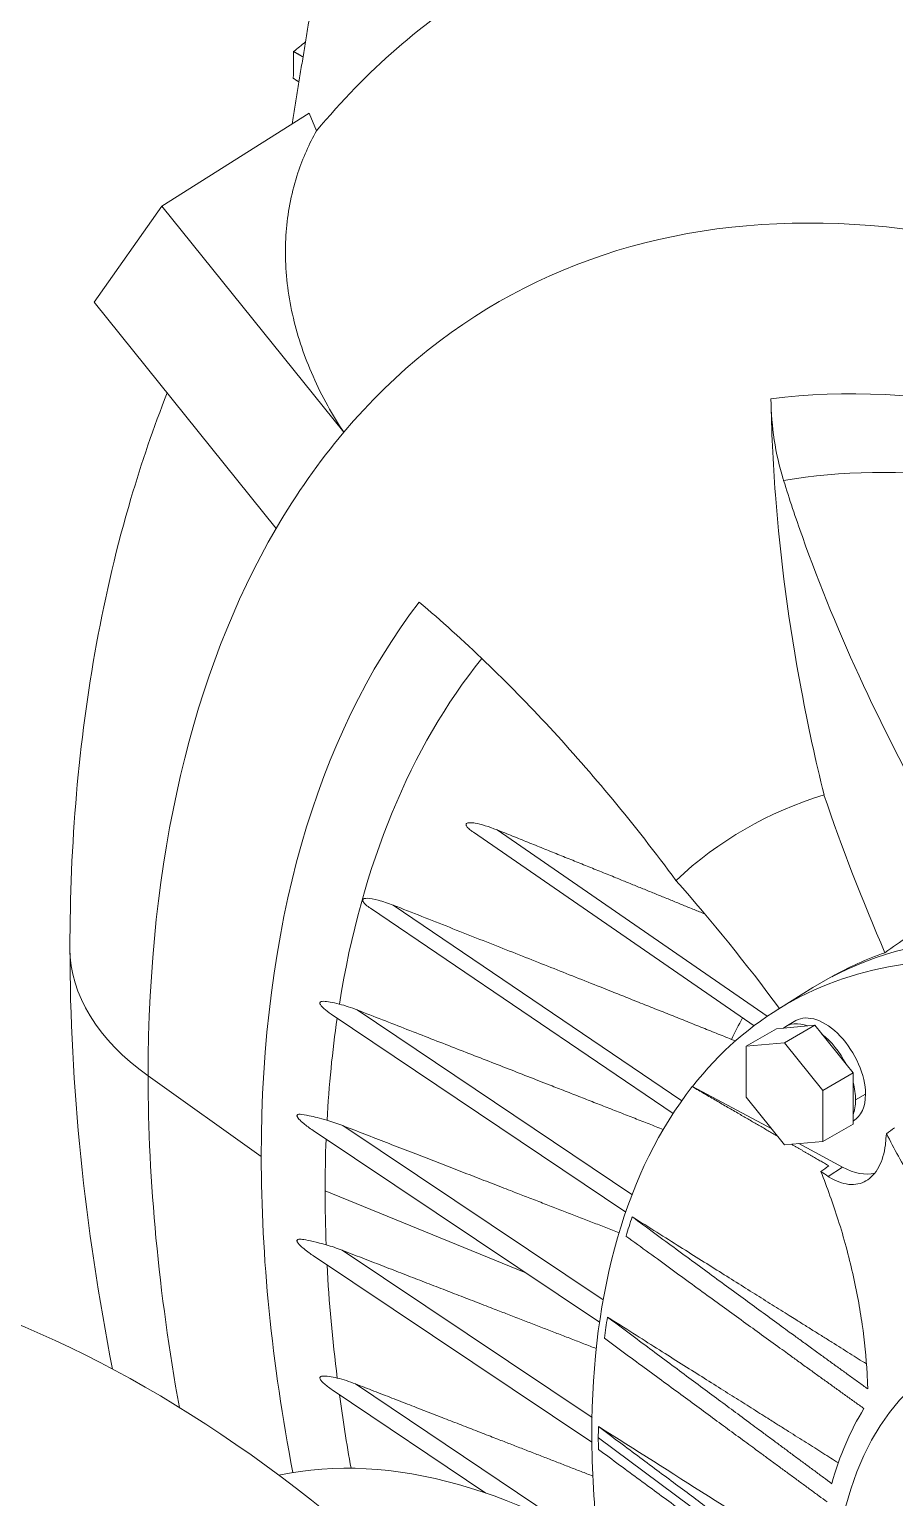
# Model space of a CAD drawing. Header units: millimetres. Extents: x -2122 to 22797, y 3569 to 89276.
# Drawn here: x 10057.3 to 10192.9, y 80434.2 to 80664.3 of the extents above; entities that cross this region are included whole.
import ezdxf

# ---------------------------------------------------------------- set-up
doc = ezdxf.new("R2010")
doc.units = ezdxf.units.MM
doc.header["$LTSCALE"] = 20
doc.layers.add('IA-TRAZ', color=8, linetype='Continuous', lineweight=5)

# ---------------------------------------------------------------- blocks, each defined once
blk = doc.blocks.new('A$C6cb7b9ed')
at = {"color": 0, "linetype": 'Continuous', "lineweight": 0, "extrusion": (2.77556e-16, 0.816497, 0.57735)}
for p, q in [((1631.39, 4684.74), (1608.32, 4670.2)), ((1631.39, 4684.74), (1632.55, 4681.98)), ((1597.71, 4655.11), (1608.32, 4670.2)), ((1608.32, 4670.2), (1636.82, 4634.74)), ((1626.22, 4619.65), (1597.71, 4655.11)), ((1660.83, 4572.43), (1703.17, 4543.21)), ((1657.12, 4572.06), (1701.1, 4541.72)), ((1640.99, 4560.14), (1688.41, 4527.96)), ((1644.56, 4560.63), (1689.77, 4529.95)), ((1704.82, 4544.28), (1710.34, 4547.7)), ((1634.86, 4543.54), (1680.99, 4512.53)), ((1638.93, 4544.2), (1681.98, 4515.26)), ((1706.09, 4541.63), (1707.65, 4542.53)), ((1699.87, 4538.54), (1704.61, 4541.27)), ((1704.61, 4541.27), (1705.71, 4541.37)), ((1705.71, 4541.37), (1709.51, 4541.71)), ((1705.88, 4539.07), (1710.62, 4541.81)), ((1709.51, 4541.71), (1710.62, 4541.81)), ((1710.62, 4541.81), (1711.72, 4540.44)), ((1711.72, 4540.44), (1715.53, 4535.7)), ((1699.87, 4538.54), (1705.88, 4539.07)), ((1699.87, 4530.52), (1699.87, 4538.54)), ((1705.88, 4539.07), (1711.89, 4531.6)), ((1715.53, 4535.7), (1716.63, 4534.33)), ((1623.88, 4521.24), (1606.17, 4533.87)), ((1711.89, 4531.6), (1716.63, 4534.33)), ((1716.63, 4534.33), (1716.63, 4532.86)), ((1691.43, 4532.18), (1691.47, 4532.21)), ((1691.47, 4532.21), (1703.87, 4525.55)), ((1711.89, 4531.6), (1711.89, 4523.58)), ((1716.63, 4532.86), (1716.63, 4527.79)), ((1717.02, 4530.1), (1718.57, 4531)), ((1705.88, 4523.05), (1699.87, 4530.52)), ((1716.63, 4527.79), (1716.63, 4526.32)), ((1716.63, 4526.81), (1716.7, 4526.86)), ((1632.02, 4525.3), (1676.89, 4495.26)), ((1636.65, 4526.08), (1677.45, 4498.76)), ((1711.89, 4523.58), (1716.63, 4526.32)), ((1711.89, 4523.58), (1705.88, 4523.05)), ((1708.15, 4523.25), (1714.99, 4519.57)), ((1714.99, 4519.57), (1712.73, 4518.12)), ((1665.32, 4503.01), (1633.88, 4515.84)), ((1636.55, 4506.55), (1675.72, 4480.33)), ((1632.08, 4505.66), (1675.7, 4476.46)), ((1638.67, 4485.59), (1673.8, 4461.97)), ((1635.02, 4484.65), (1659.09, 4468.47)), ((1713.52, 4449.81), (1676.71, 4477.13))]:
    blk.add_line(p, q, dxfattribs=at)
at = {"color": 0, "linetype": 'Continuous', "lineweight": 0}
for centre, major_axis, ratio, start_param, end_param in [((1831.12, 4447.48), (-157.05, 272.02), 0.57735, -1.341538, -0.229258), ((1816.05, 4438.78), (-154.6, 267.77), 0.57735, 0.014662, 0.210559), ((1793.46, 4425.74), (-132.44, 229.39), 0.57735, -0.730455, 0.205138), ((1791.38, 4424.54), (-118.44, 205.14), 0.57735, -0.718798, -0.234871), ((1793.46, 4425.74), (-132.44, 229.39), 0.57735, 0.205138, 0.318461), ((1791.7, 4424.72), (-111.59, 193.28), 0.57735, -0.616674, -0.209413), ((1793.46, 4425.74), (-132.44, 229.39), 0.57735, 0.318461, 0.785398), ((1791.38, 4424.54), (-118.44, 205.14), 0.57735, 0.234871, 0.785398), ((1791.7, 4424.72), (-111.59, 193.28), 0.57735, 0.219952, 0.616804), ((1786.71, 4421.84), (-87.01, 150.71), 0.57735, -0.133683, 0.133683), ((1839.06, 4575.96), (99.87, -172.98), 0.57735, -1.903199, -1.767277), ((1627.06, 4453.57), (-99.87, 172.98), 0.57735, -1.370766, -1.238393), ((1785.29, 4421.02), (-73.6, 127.49), 0.57735, -2.288212, 0.018517), ((1726.15, 4440.41), (1226.81, 875.33), 0.062712, 1.523891, 1.529772), ((1791.7, 4424.72), (111.59, -193.28), 0.57735, -2.511495, -2.417996), ((1799.68, 4429.33), (-78.74, 136.38), 0.57735, 0.33756, 0.374801), ((1793.46, 4425.74), (132.44, -229.39), 0.57735, -2.356194, -2.126903), ((1779.64, 4417.76), (-73.5, 127.31), 0.57735, 0.227921, 0.785398), ((3163.25, 5294), (-1057.98, -1895.58), 0.52587, -0.885381, -0.884548), ((1566.01, 9182.9), (2959.26, 5302.1), 0.52587, -2.288104, -2.287791), ((1791.7, 4424.72), (111.59, -193.28), 0.57735, -2.401229, -2.356194), ((1791.38, 4424.54), (118.44, -205.14), 0.57735, -2.356194, -2.112374), ((1714.67, 4530.36), (6.5, -11.26), 0.57735, -0.750492, -0.161986), ((1791.7, 4424.72), (111.59, -193.28), 0.57735, -2.356194, -2.310375), ((1779.59, 4417.73), (72.75, -126.01), 0.57735, -2.679275, -2.647624), ((1791.7, 4424.72), (111.59, -193.28), 0.57735, -2.293563, -2.200651), ((1779.59, 4417.73), (72.75, -126.01), 0.57735, -2.523257, -2.492738), ((1774.33, 4414.7), (-43, 74.48), 0.57735, -2.356194, 0.785398), ((1791.7, 4424.72), (111.59, -193.28), 0.57735, -2.187287, -2.128602), ((1774.7, 4414.91), (-45.05, 78.02), 0.57735, 0.300576, 0.515588), ((1779.59, 4417.73), (72.75, -126.01), 0.57735, -2.371279, -2.356194), ((1779.64, 4417.76), (73.5, -127.31), 0.57735, -2.356194, -2.215463), ((1779.59, 4417.73), (72.75, -126.01), 0.57735, -2.356194, -2.34111)]:
    blk.add_ellipse(centre, major_axis=major_axis, ratio=ratio, start_param=start_param, end_param=end_param, dxfattribs=at)
at = {"color": 0, "linetype": 'Continuous', "lineweight": 0, "extrusion": (1.90765e-17, 1.11022e-16, -1)}
blk.add_ellipse((1648.91, 4553.86), major_axis=(-55, 0), ratio=0.57735, start_param=-0.680678, end_param=0, dxfattribs=at)
at = {"color": 0, "linetype": 'Continuous', "lineweight": 0, "extrusion": (1.53385e-16, 3.44952e-16, -1)}
blk.add_ellipse((1786.71, 4421.84), major_axis=(-73.59, 127.46), ratio=0.57735, start_param=0.002594, end_param=0.109648, dxfattribs=at)
at = {"color": 0, "linetype": 'Continuous', "lineweight": 0, "extrusion": (6.09555e-17, 2.27489e-16, -1)}
blk.add_ellipse((1779.67, 4417.78), major_axis=(-73.5, 127.31), ratio=0.57735, start_param=-0.227906, end_param=0.227906, dxfattribs=at)
at = {"color": 0, "linetype": 'Continuous', "lineweight": 0, "extrusion": (1.65999e-17, 1.37781e-16, -1)}
blk.add_ellipse((1712.17, 4534.69), major_axis=(-4.52, 7.84), ratio=0.57735, start_param=0, end_param=2.356194, dxfattribs=at)
at = {"color": 0, "linetype": 'Continuous', "lineweight": 0, "extrusion": (2.53252e-16, 3.38511e-16, -1)}
blk.add_ellipse((1710.62, 4533.79), major_axis=(-4.53, 7.84), ratio=0.57735, start_param=-0.088627, end_param=0.612225, dxfattribs=at)
at = {"color": 0, "linetype": 'Continuous', "lineweight": 0, "extrusion": (3.31999e-17, 2.75563e-16, -1)}
blk.add_ellipse((1710.62, 4533.79), major_axis=(4.52, -7.84), ratio=0.57735, start_param=-2.183022, end_param=-1.48217, dxfattribs=at)
at = {"color": 0, "linetype": 'Continuous', "lineweight": 0, "extrusion": (2.88444e-16, 1.66533e-16, -1)}
blk.add_ellipse((1710.62, 4533.79), major_axis=(4.52, -7.84), ratio=0.57735, start_param=-1.135824, end_param=-0.785398, dxfattribs=at)
at = {"color": 0, "linetype": 'Continuous', "lineweight": 0, "extrusion": (4.0637e-17, 1.51659e-16, -1)}
blk.add_ellipse((1712.17, 4534.69), major_axis=(4.52, -7.84), ratio=0.57735, start_param=-0.785398, end_param=0, dxfattribs=at)
at = {"color": 0, "linetype": 'Continuous', "lineweight": 0, "extrusion": (2.5697e-16, 2.76559e-16, -1)}
blk.add_ellipse((1710.62, 4533.79), major_axis=(4.52, -7.84), ratio=0.57735, start_param=-0.785398, end_param=-0.434972, dxfattribs=at)
at = {"color": 0, "linetype": 'Continuous', "lineweight": 0, "extrusion": (-5.38834e-18, -1.11756e-16, -1)}
blk.add_ellipse((-2888.8, 6610.91), major_axis=(-6054.41, -462.1), ratio=0.586302, start_param=-2.388286, end_param=-2.387973, dxfattribs=at)
at = {"color": 0, "linetype": 'Continuous', "lineweight": 0, "extrusion": (8.03311e-17, -4.95413e-17, -1)}
blk.add_ellipse((3377.35, 5417.61), major_axis=(-2164.54, -165.21), ratio=0.586302, start_param=-0.649937, end_param=-0.649103, dxfattribs=at)
at = {"color": 0, "linetype": 'Continuous', "lineweight": 0, "extrusion": (6.4674e-17, 1.65537e-16, -1)}
blk.add_ellipse((1606.02, 4317.52), major_axis=(-102.5, 177.54), ratio=0.57735, start_param=0, end_param=3.141593, dxfattribs=at)
at = {"color": 0, "linetype": 'Continuous', "lineweight": 0, "extrusion": (1.60822e-16, 2.21048e-16, -1)}
blk.add_ellipse((1676.73, 4358.35), major_axis=(-62.46, 108.18), ratio=0.57735, start_param=0.182797, end_param=2.958796, dxfattribs=at)
at = {"color": 0, "linetype": 'Continuous', "lineweight": 0}
for points, weights in [([(1636.6, 4729.09), (1632.17, 4704.85), (1628.75, 4683.08)], [1.02497672409, 1.01964281137, 1.00777640996]), ([(1630.43, 4693.56), (1629.7, 4693.98), (1628.96, 4694.41)], [1.04339833376, 1.04119385657, 1.03898421094]), ([(1628.91, 4690.22), (1629.35, 4689.93), (1629.79, 4689.64)], [1.04517721408, 1.04664173143, 1.04810468856]), ([(1693.39, 4559.25), (1678.68, 4565.27), (1660.83, 4572.43)], [1.01538320517, 1.02225616673, 1.01779204941]), ([(1697.58, 4539.6), (1675.4, 4548.49), (1644.56, 4560.63)], [1.00606437703, 1.02700911858, 1.01763858532]), ([(1686.88, 4525.47), (1666.46, 4533.48), (1638.93, 4544.2)], [1.0094778733, 1.02443583745, 1.01587415418]), ([(1704.76, 4524.44), (1698.46, 4528.09), (1691.43, 4532.18)], [1.17391793317, 1.13544569538, 1.09279132324]), ([(1679.95, 4509.3), (1661.2, 4516.57), (1636.65, 4526.08)], [1.01160080028, 1.02253324842, 1.0148957811]), ([(1712.81, 4519.79), (1709.97, 4521.42), (1707, 4523.15)], [1.22573041279, 1.20749873068, 1.18816677284]), ([(1682.03, 4511.78), (1704.58, 4495.16), (1718.92, 4484.82)], [1.0097875089, 1.05148570206, 1.02703000675]), ([(1718.73, 4488.73), (1704.14, 4497.86), (1682.03, 4511.78)], [1.51125842652, 1.33403999428, 1.11827913426]), ([(1718.33, 4481.73), (1703.98, 4492.02), (1681.04, 4508.76)], [1.02398670599, 1.05088089907, 1.00948827975]), ([(1636.55, 4506.55), (1658.91, 4497.9), (1676.38, 4491.14)], [1.01479547836, 1.02172482759, 1.01323226202]), ([(1678.14, 4496.06), (1699.83, 4479.92), (1713.3, 4469.96)], [1.00866391237, 1.04530876691, 1.02057939411]), ([(1678.14, 4496.06), (1700.19, 4482.13), (1714.32, 4473.22)], [1.13361338927, 1.39914581826, 1.64007028446]), ([(1712.58, 4467.09), (1699.21, 4476.89), (1677.66, 4492.75)], [1.02015476917, 1.04456733464, 1.00854929074]), ([(1638.67, 4485.59), (1659.36, 4477.56), (1675.85, 4471.15)], [1.01557219492, 1.02193607103, 1.01495851131]), ([(1676.72, 4478.92), (1697.9, 4463.11), (1711.01, 4453.32)], [1.00831758383, 1.04305197647, 1.01927741037]), ([(1711.01, 4450.03), (1697.9, 4459.71), (1676.72, 4475.33)], [1.01927740831, 1.04305197205, 1.00831758305])]:
    blk.add_rational_spline(points, weights, degree=2, dxfattribs=at)
for points in [[(1628.91, 4690.22), (1628.93, 4691.62), (1628.94, 4693.01), (1628.96, 4694.41)], [(1628.96, 4694.41), (1629.58, 4694.91), (1630.2, 4695.42), (1630.82, 4695.93)], [(1593.91, 4553.86), (1593.91, 4532.35), (1596.22, 4510.24), (1600.58, 4487.93)], [(1698.18, 4539.34), (1697.99, 4539.43), (1697.79, 4539.51), (1697.58, 4539.6)], [(1676.72, 4478.92), (1688.2, 4471.65), (1699.69, 4464.39), (1711.17, 4457.12)]]:
    blk.add_open_spline(points, degree=3, dxfattribs=at)
for points, knots in [([(1632.55, 4681.98), (1631.41, 4679.98), (1630.4, 4677.74), (1628.68, 4672.54), (1628.09, 4669.52), (1627.59, 4663.84), (1627.63, 4660.66), (1628.45, 4654.23), (1629.23, 4650.99), (1631.22, 4645.12), (1632.6, 4641.94), (1635.09, 4637.46), (1635.94, 4636.08), (1636.82, 4634.74)], [2.219842, 2.219842, 2.219842, 2.219842, 3.054057, 3.054057, 4.07196, 4.07196, 5.090509, 5.090509, 6.109058, 6.109058, 7.129108, 7.129108, 7.594883, 7.594883, 7.594883, 7.594883]), ([(1609.14, 4640.9), (1607.01, 4635.49), (1605.13, 4629.98), (1601.28, 4616.94), (1599.49, 4609.34), (1596.66, 4593.89), (1595.62, 4586.03), (1594.24, 4570.09), (1593.91, 4562.02), (1593.91, 4553.86)], [5.9284899, 5.9284899, 5.9284899, 5.9284899, 5.9997757, 5.9997757, 6.0942456, 6.0942456, 6.1887154, 6.1887154, 6.2831853, 6.2831853, 6.2831853, 6.2831853]), ([(1712.07, 4577.91), (1710.74, 4583.35), (1709.56, 4588.82), (1706.57, 4604.67), (1705.21, 4615), (1704.06, 4630.07), (1703.83, 4635.08), (1703.76, 4639.96)], [-98.863434, -98.863434, -98.863434, -98.863434, -97.256079, -97.256079, -94.177494, -94.177494, -92.591386, -92.591386, -92.591386, -92.591386]), ([(1703.76, 4639.96), (1703.82, 4635.6), (1704.45, 4631.37), (1705.69, 4627.33), (1705.72, 4627.25), (1705.74, 4627.18)], [-25.062911, -25.062911, -25.062911, -25.062911, -23.599816, -23.599816, -23.570835, -23.570835, -23.570835, -23.570835]), ([(1705.74, 4627.18), (1706.64, 4624.29), (1707.62, 4621.36), (1711.38, 4610.79), (1714.6, 4602.95), (1721.76, 4587.54), (1725.68, 4579.97), (1729.89, 4572.57)], [-12.711484, -12.711484, -12.711484, -12.711484, -11.683762, -11.683762, -9.056742, -9.056742, -6.540712, -6.540712, -6.540712, -6.540712]), ([(1648.63, 4608.13), (1652.08, 4605.21), (1655.56, 4602.07), (1665.78, 4592.24), (1672.49, 4585), (1682.34, 4573.1), (1685.65, 4568.87), (1688.87, 4564.51)], [-16.425572, -16.425572, -16.425572, -16.425572, -14.839465, -14.839465, -11.76088, -11.76088, -10.153525, -10.153525, -10.153525, -10.153525]), ([(1660.83, 4572.43), (1659.54, 4572.94), (1658.32, 4573.32), (1657.14, 4573.52), (1656.75, 4573.58), (1656.33, 4573.53), (1656.22, 4573.51), (1656.09, 4573.44), (1656.05, 4573.41), (1656, 4573.33), (1656, 4573.29), (1655.99, 4573.22), (1656, 4573.18), (1656.03, 4573.08), (1656.06, 4573.03), (1656.14, 4572.9), (1656.21, 4572.82), (1656.44, 4572.59), (1656.63, 4572.42), (1656.91, 4572.21), (1657.01, 4572.14), (1657.12, 4572.06)], [-1.549919, -1.549919, -1.549919, -1.549919, -0.971197, -0.971197, -0.793161, -0.793161, -0.731802, -0.731802, -0.698645, -0.698645, -0.67686, -0.67686, -0.6574, -0.6574, -0.633993, -0.633993, -0.594334, -0.594334, -0.503077, -0.503077, -0.450592, -0.450592, -0.450592, -0.450592]), ([(1644.56, 4560.63), (1643.79, 4560.93), (1642.97, 4561.21), (1641.52, 4561.59), (1640.94, 4561.69), (1640.35, 4561.71), (1640.17, 4561.7), (1639.96, 4561.63), (1639.9, 4561.6), (1639.82, 4561.53), (1639.8, 4561.5), (1639.78, 4561.42), (1639.78, 4561.38), (1639.79, 4561.3), (1639.81, 4561.25), (1639.86, 4561.14), (1639.9, 4561.08), (1640.04, 4560.91), (1640.15, 4560.8), (1640.49, 4560.49), (1640.75, 4560.3), (1640.99, 4560.14)], [-1.2042893, -1.2042893, -1.2042893, -1.2042893, -0.9920471, -0.9920471, -0.8001138, -0.8001138, -0.7228067, -0.7228067, -0.6893361, -0.6893361, -0.667435, -0.667435, -0.6504786, -0.6504786, -0.6331614, -0.6331614, -0.6081065, -0.6081065, -0.5581762, -0.5581762, -0.4533762, -0.4533762, -0.4533762, -0.4533762]), ([(1636.12, 4545.12), (1635.09, 4545.38), (1634.2, 4545.55), (1633.51, 4545.56), (1633.37, 4545.54), (1633.21, 4545.49), (1633.16, 4545.46), (1633.1, 4545.4), (1633.09, 4545.38), (1633.07, 4545.31), (1633.07, 4545.28), (1633.08, 4545.2), (1633.09, 4545.17), (1633.14, 4545.07), (1633.17, 4545.01), (1633.29, 4544.84), (1633.4, 4544.72), (1633.75, 4544.36), (1634.11, 4544.07), (1634.64, 4543.7), (1634.75, 4543.62), (1634.86, 4543.54)], [0.000001, 0.000001, 0.000001, 0.000001, 0.385459, 0.385459, 0.4897626, 0.4897626, 0.5351782, 0.5351782, 0.5648758, 0.5648758, 0.5883452, 0.5883452, 0.6129598, 0.6129598, 0.6505942, 0.6505942, 0.7318918, 0.7318918, 0.9416009, 0.9416009, 0.9958829, 0.9958829, 0.9958829, 0.9958829]), ([(1638.93, 4544.2), (1638.46, 4544.38), (1637.99, 4544.56), (1637.05, 4544.86), (1636.58, 4545.01), (1636.12, 4545.12)], [-0.3446529, -0.3446529, -0.3446529, -0.3446529, -0.1721189, -0.1721189, -0.000001, -0.000001, -0.000001, -0.000001]), ([(1634.18, 4526.92), (1633.1, 4527.23), (1632.15, 4527.47), (1630.82, 4527.76), (1630.32, 4527.85), (1629.85, 4527.86), (1629.73, 4527.85), (1629.6, 4527.8), (1629.56, 4527.78), (1629.52, 4527.73), (1629.5, 4527.71), (1629.49, 4527.66), (1629.48, 4527.64), (1629.49, 4527.58), (1629.5, 4527.54), (1629.53, 4527.47), (1629.55, 4527.42), (1629.64, 4527.29), (1629.71, 4527.19), (1630.01, 4526.86), (1630.31, 4526.59), (1630.94, 4526.06), (1631.44, 4525.69), (1632.02, 4525.3)], [0.000001, 0.000001, 0.000001, 0.000001, 0.399824, 0.399824, 0.710501, 0.710501, 0.823837, 0.823837, 0.872543, 0.872543, 0.900967, 0.900967, 0.925929, 0.925929, 0.951281, 0.951281, 0.988697, 0.988697, 1.063864, 1.063864, 1.275185, 1.275185, 1.613525, 1.613525, 1.613525, 1.613525]), ([(1636.65, 4526.08), (1636.24, 4526.24), (1635.82, 4526.39), (1635, 4526.67), (1634.59, 4526.8), (1634.18, 4526.92)], [-0.3020572, -0.3020572, -0.3020572, -0.3020572, -0.1509579, -0.1509579, -0.000001, -0.000001, -0.000001, -0.000001]), ([(1721.86, 4524.82), (1723.05, 4522.45), (1724.34, 4520.1), (1727.2, 4515.39), (1728.78, 4513.05), (1732.02, 4508.69), (1733.69, 4506.68), (1736.97, 4503.08), (1738.72, 4501.35), (1741.12, 4499.25), (1741.7, 4498.77), (1742.28, 4498.3)], [0.881389, 0.881389, 0.881389, 0.881389, 1.63643, 1.63643, 2.454645, 2.454645, 3.27286, 3.27286, 4.082567, 4.082567, 4.333092, 4.333092, 4.333092, 4.333092]), ([(1721.7, 4523.3), (1721.7, 4523.23), (1721.69, 4523.15), (1721.53, 4521.8), (1721.18, 4520.58), (1720.13, 4518.61), (1719.42, 4517.87), (1717.88, 4516.98), (1716.95, 4516.77), (1714.94, 4516.98), (1713.88, 4517.39), (1712.84, 4518.04), (1712.78, 4518.08), (1712.73, 4518.12)], [-2.798379, -2.798379, -2.798379, -2.798379, -2.771358, -2.771358, -2.310356, -2.310356, -1.849353, -1.849353, -1.38835, -1.38835, -0.927348, -0.927348, -0.900327, -0.900327, -0.900327, -0.900327]), ([(1718.92, 4484.82), (1718.9, 4485.61), (1718.87, 4486.4), (1718.68, 4489.77), (1718.42, 4492.37), (1717.69, 4497.44), (1717.2, 4500.13), (1715.95, 4505.64), (1715.19, 4508.46), (1713.49, 4513.83), (1712.57, 4516.39), (1711.57, 4518.88)], [8.690281, 8.690281, 8.690281, 8.690281, 8.940806, 8.940806, 9.750513, 9.750513, 10.568728, 10.568728, 11.386943, 11.386943, 12.141984, 12.141984, 12.141984, 12.141984]), ([(1632.08, 4505.66), (1631.84, 4505.82), (1631.62, 4505.98), (1630.82, 4506.56), (1630.32, 4506.97), (1629.85, 4507.44), (1629.73, 4507.58), (1629.6, 4507.76), (1629.56, 4507.82), (1629.52, 4507.91), (1629.5, 4507.95), (1629.49, 4508.01), (1629.48, 4508.04), (1629.49, 4508.1), (1629.5, 4508.12), (1629.53, 4508.17), (1629.55, 4508.19), (1629.64, 4508.24), (1629.71, 4508.25), (1630.01, 4508.29), (1630.31, 4508.25), (1631.33, 4508.1), (1632.58, 4507.81), (1634.05, 4507.39)], [0.287192, 0.287192, 0.287192, 0.287192, 0.399824, 0.399824, 0.710501, 0.710501, 0.823837, 0.823837, 0.872543, 0.872543, 0.900967, 0.900967, 0.925929, 0.925929, 0.951281, 0.951281, 0.988697, 0.988697, 1.063864, 1.063864, 1.275185, 1.275185, 1.958403, 1.958403, 1.958403, 1.958403]), ([(1634.05, 4507.39), (1634.46, 4507.28), (1634.88, 4507.15), (1635.71, 4506.86), (1636.13, 4506.71), (1636.55, 4506.55)], [-0.3064472, -0.3064472, -0.3064472, -0.3064472, -0.1533089, -0.1533089, 0, 0, 0, 0]), ([(1635.02, 4484.65), (1634.47, 4485.02), (1634, 4485.39), (1633.51, 4485.84), (1633.37, 4485.99), (1633.21, 4486.2), (1633.16, 4486.27), (1633.1, 4486.39), (1633.09, 4486.43), (1633.07, 4486.52), (1633.07, 4486.55), (1633.08, 4486.61), (1633.09, 4486.64), (1633.14, 4486.7), (1633.17, 4486.73), (1633.29, 4486.79), (1633.4, 4486.81), (1633.75, 4486.84), (1634.11, 4486.81), (1634.93, 4486.69), (1635.36, 4486.6), (1635.79, 4486.51)], [0.1452759, 0.1452759, 0.1452759, 0.1452759, 0.385459, 0.385459, 0.4897626, 0.4897626, 0.5351782, 0.5351782, 0.5648758, 0.5648758, 0.5883452, 0.5883452, 0.6129598, 0.6129598, 0.6505942, 0.6505942, 0.7318918, 0.7318918, 0.9416009, 0.9416009, 1.1430475, 1.1430475, 1.1430475, 1.1430475]), ([(1635.79, 4486.51), (1636.26, 4486.4), (1636.75, 4486.26), (1637.7, 4485.95), (1638.19, 4485.78), (1638.67, 4485.59)], [-0.3527979, -0.3527979, -0.3527979, -0.3527979, -0.1767377, -0.1767377, 0, 0, 0, 0])]:
    blk.add_open_spline(points, degree=3, knots=knots, dxfattribs=at)

msp = doc.modelspace()

# ---------------------------------------------------------------- block references
at = {"layer": 'IA-TRAZ'}
msp.add_blockref('A$C6cb7b9ed', (8469.77, 75966.46, 10192.11), dxfattribs=at)

doc.saveas('drawing.dxf')
